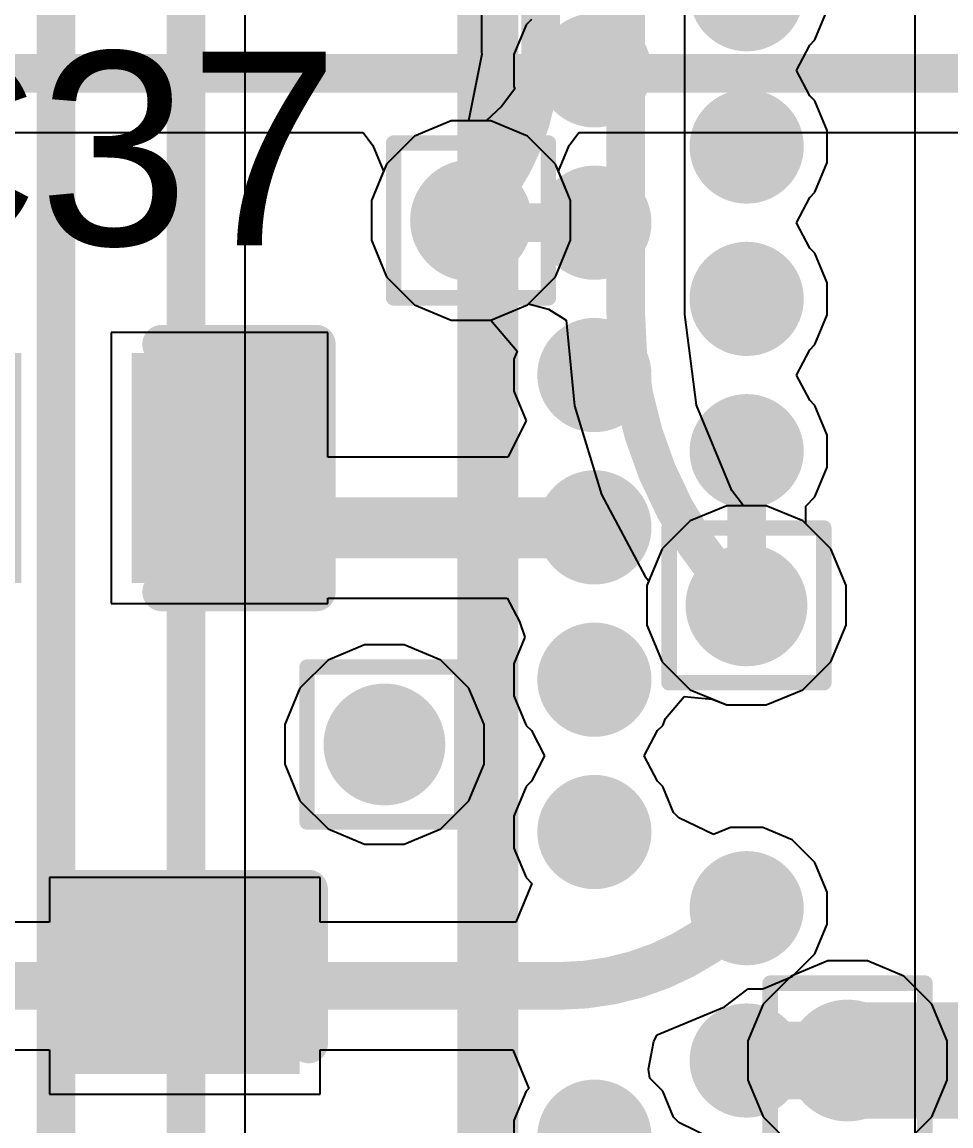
# Model space of a CAD drawing. Header units: inches. Extents: x -12 to 5355, y -7 to 5366.
# Drawn here: x 13.512 to 16.562, y 6.578 to 10.202 of the extents above; entities that cross this region are included whole.
import ezdxf

# ---------------------------------------------------------------- set-up
doc = ezdxf.new("R2010")
doc.units = ezdxf.units.IN
for name, color, linetype in [('BOTTOM LAYER', 5, 'Continuous'), ('Drill Drawing', 1, 'Continuous'), ('GROUND1', 16, 'Continuous'), ('GROUND2', 156, 'Continuous'), ('POWER', 76, 'Continuous'), ('SIGNAL', 90, 'Continuous'), ('TOP LAYER', 1, 'Continuous'), ('Top Overlay', 2, 'Continuous'), ('Top Paste', 8, 'Continuous'), ('Top Solder', 216, 'Continuous'), ('Via Holes', 16, 'Continuous')]:
    doc.layers.add(name, color=color, linetype=linetype)
doc.styles.add('Arial', font='', dxfattribs={"height": 0.2})
doc.styles.get('Arial').set_extended_font_data('Arial')

# ---------------------------------------------------------------- blocks, each defined once
blk = doc.blocks.new('AQFN50P700X700X85_HS_74N_42')
at = {"layer": 'TOP LAYER'}
h = blk.add_hatch(color=1, dxfattribs=at)
edge = h.paths.add_edge_path()
edge.add_arc((3.25, 1.75), 0.1375, 0, 360)
h = blk.add_hatch(color=1, dxfattribs=at)
edge = h.paths.add_edge_path()
edge.add_arc((2.75, 1.5), 0.1375, 0, 360)
h = blk.add_hatch(color=1, dxfattribs=at)
edge = h.paths.add_edge_path()
edge.add_arc((2.75, 1), 0.1375, 0, 360)
h = blk.add_hatch(color=1, dxfattribs=at)
edge = h.paths.add_edge_path()
edge.add_arc((3.25, 0.75), 0.1375, 0, 360)
h = blk.add_hatch(color=1, dxfattribs=at)
edge = h.paths.add_edge_path()
edge.add_arc((3.25, 0.25), 0.1375, 0, 360)
h = blk.add_hatch(color=1, dxfattribs=at)
edge = h.paths.add_edge_path()
edge.add_arc((3.25, -0.25), 0.1375, 0, 360)
h = blk.add_hatch(color=1, dxfattribs=at)
edge = h.paths.add_edge_path()
edge.add_arc((2.75, -0.5), 0.1375, 0, 360)
h = blk.add_hatch(color=1, dxfattribs=at)
edge = h.paths.add_edge_path()
edge.add_arc((3.25, -0.75), 0.1375, 0, 360)
h = blk.add_hatch(color=1, dxfattribs=at)
edge = h.paths.add_edge_path()
edge.add_arc((2.75, -1), 0.1375, 0, 360)
h = blk.add_hatch(color=1, dxfattribs=at)
edge = h.paths.add_edge_path()
edge.add_arc((3.25, -1.25), 0.1375, 0, 360)
h = blk.add_hatch(color=1, dxfattribs=at)
edge = h.paths.add_edge_path()
edge.add_arc((2.75, -1.5), 0.1375, 0, 360)
h = blk.add_hatch(color=1, dxfattribs=at)
edge = h.paths.add_edge_path()
edge.add_arc((3.25, -1.75), 0.1375, 0, 360)
h = blk.add_hatch(color=1, dxfattribs=at)
edge = h.paths.add_edge_path()
edge.add_arc((2.75, -2), 0.1375, 0, 360)
at = {"layer": 'Top Paste'}
h = blk.add_hatch(color=8, dxfattribs=at)
edge = h.paths.add_edge_path()
edge.add_arc((3.25, 1.75), 0.15, 0, 360)
h = blk.add_hatch(color=8, dxfattribs=at)
edge = h.paths.add_edge_path()
edge.add_arc((2.75, 1.5), 0.15, 0, 360)
h = blk.add_hatch(color=8, dxfattribs=at)
edge = h.paths.add_edge_path()
edge.add_arc((2.75, 1), 0.15, 0, 360)
h = blk.add_hatch(color=8, dxfattribs=at)
edge = h.paths.add_edge_path()
edge.add_arc((3.25, 0.75), 0.15, 0, 360)
h = blk.add_hatch(color=8, dxfattribs=at)
edge = h.paths.add_edge_path()
edge.add_arc((3.25, 0.25), 0.15, 0, 360)
h = blk.add_hatch(color=8, dxfattribs=at)
edge = h.paths.add_edge_path()
edge.add_arc((3.25, -0.25), 0.15, 0, 360)
h = blk.add_hatch(color=8, dxfattribs=at)
edge = h.paths.add_edge_path()
edge.add_arc((2.75, -0.5), 0.15, 0, 360)
h = blk.add_hatch(color=8, dxfattribs=at)
edge = h.paths.add_edge_path()
edge.add_arc((3.25, -0.75), 0.15, 0, 360)
h = blk.add_hatch(color=8, dxfattribs=at)
edge = h.paths.add_edge_path()
edge.add_arc((2.75, -1), 0.15, 0, 360)
h = blk.add_hatch(color=8, dxfattribs=at)
edge = h.paths.add_edge_path()
edge.add_arc((3.25, -1.25), 0.15, 0, 360)
h = blk.add_hatch(color=8, dxfattribs=at)
edge = h.paths.add_edge_path()
edge.add_arc((2.75, -1.5), 0.15, 0, 360)
h = blk.add_hatch(color=8, dxfattribs=at)
edge = h.paths.add_edge_path()
edge.add_arc((3.25, -1.75), 0.15, 0, 360)
h = blk.add_hatch(color=8, dxfattribs=at)
edge = h.paths.add_edge_path()
edge.add_arc((2.75, -2), 0.15, 0, 360)
at = {"layer": 'Top Solder'}
h = blk.add_hatch(color=216, dxfattribs=at)
edge = h.paths.add_edge_path()
edge.add_arc((3.25, 1.75), 0.1875, 0, 360)
h = blk.add_hatch(color=216, dxfattribs=at)
edge = h.paths.add_edge_path()
edge.add_arc((2.75, 1.5), 0.1875, 0, 360)
h = blk.add_hatch(color=216, dxfattribs=at)
edge = h.paths.add_edge_path()
edge.add_arc((2.75, 1), 0.1875, 0, 360)
h = blk.add_hatch(color=216, dxfattribs=at)
edge = h.paths.add_edge_path()
edge.add_arc((3.25, 0.75), 0.1875, 0, 360)
h = blk.add_hatch(color=216, dxfattribs=at)
edge = h.paths.add_edge_path()
edge.add_arc((3.25, 0.25), 0.1875, 0, 360)
h = blk.add_hatch(color=216, dxfattribs=at)
edge = h.paths.add_edge_path()
edge.add_arc((3.25, -0.25), 0.1875, 0, 360)
h = blk.add_hatch(color=216, dxfattribs=at)
edge = h.paths.add_edge_path()
edge.add_arc((2.75, -0.5), 0.1875, 0, 360)
h = blk.add_hatch(color=216, dxfattribs=at)
edge = h.paths.add_edge_path()
edge.add_arc((3.25, -0.75), 0.1875, 0, 360)
h = blk.add_hatch(color=216, dxfattribs=at)
edge = h.paths.add_edge_path()
edge.add_arc((2.75, -1), 0.1875, 0, 360)
h = blk.add_hatch(color=216, dxfattribs=at)
edge = h.paths.add_edge_path()
edge.add_arc((3.25, -1.25), 0.1875, 0, 360)
h = blk.add_hatch(color=216, dxfattribs=at)
edge = h.paths.add_edge_path()
edge.add_arc((2.75, -1.5), 0.1875, 0, 360)
h = blk.add_hatch(color=216, dxfattribs=at)
edge = h.paths.add_edge_path()
edge.add_arc((3.25, -1.75), 0.1875, 0, 360)
h = blk.add_hatch(color=216, dxfattribs=at)
edge = h.paths.add_edge_path()
edge.add_arc((2.75, -2), 0.1875, 0, 360)
at = {"layer": 'Top Overlay'}
blk.add_lwpolyline([(3.6, 3.6, 0.2, 0.2, 0), (3.6, -3.6, 0.2, 0.2, 0)], format="xyseb", dxfattribs=at)
blk = doc.blocks.new('C___0402_120')
at = {"layer": 'TOP LAYER'}
for points in [[(-0.6985, -0.3175), (-0.6985, 0.3175), (-0.2413, 0.3175), (-0.2413, -0.3175)], [(0.2413, -0.3175), (0.2413, 0.3175), (0.6985, 0.3175), (0.6985, -0.3175)]]:
    blk.add_hatch(color=1, dxfattribs=at).paths.add_polyline_path(points)
at = {"layer": 'Top Paste'}
for points in [[(-0.6985, -0.3175), (-0.6985, 0.3175), (-0.2413, 0.3175), (-0.2413, -0.3175)], [(0.2413, -0.3175), (0.2413, 0.3175), (0.6985, 0.3175), (0.6985, -0.3175)]]:
    blk.add_hatch(color=8, dxfattribs=at).paths.add_polyline_path(points)
at = {"layer": 'Top Solder'}
for points in [[(-0.7585, -0.3775), (-0.7585, 0.3775), (-0.1813, 0.3775), (-0.1813, -0.3775)], [(0.1813, -0.3775), (0.1813, 0.3775), (0.7585, 0.3775), (0.7585, -0.3775)]]:
    blk.add_hatch(color=216, dxfattribs=at).paths.add_polyline_path(points)
at = {"layer": 'Top Overlay'}
for points in [[(-0.7874, 0.4064, 0.127, 0.127, 0), (-0.7874, -0.4064, 0.127, 0.127, 0)], [(-0.2794, 0.4064, 0.127, 0.127, 0), (-0.7874, 0.4064, 0.127, 0.127, 0)], [(0.7874, 0.4064, 0.127, 0.127, 0), (0.2794, 0.4064, 0.127, 0.127, 0)], [(0.7874, 0.4064, 0.127, 0.127, 0), (0.7874, -0.4064, 0.127, 0.127, 0)], [(-0.2794, -0.4064, 0.127, 0.127, 0), (-0.7874, -0.4064, 0.127, 0.127, 0)], [(0.7874, -0.4064, 0.127, 0.127, 0), (0.2794, -0.4064, 0.127, 0.127, 0)]]:
    blk.add_lwpolyline(points, format="xyseb", dxfattribs=at)
for points in [[(-0.8191, 0.4064, 0.0635, 0.0635, 1), (-0.7556, 0.4064, 0.0635, 0.0635, 1)], [(-0.8191, 0.4064, 0.0635, 0.0635, 1), (-0.7556, 0.4064, 0.0635, 0.0635, 1)], [(-0.3111, 0.4064, 0.0635, 0.0635, 1), (-0.2477, 0.4064, 0.0635, 0.0635, 1)], [(0.2477, 0.4064, 0.0635, 0.0635, 1), (0.3111, 0.4064, 0.0635, 0.0635, 1)], [(0.7556, 0.4064, 0.0635, 0.0635, 1), (0.8191, 0.4064, 0.0635, 0.0635, 1)], [(0.7556, 0.4064, 0.0635, 0.0635, 1), (0.8191, 0.4064, 0.0635, 0.0635, 1)], [(-0.8191, -0.4064, 0.0635, 0.0635, 1), (-0.7556, -0.4064, 0.0635, 0.0635, 1)], [(-0.8191, -0.4064, 0.0635, 0.0635, 1), (-0.7556, -0.4064, 0.0635, 0.0635, 1)], [(-0.3111, -0.4064, 0.0635, 0.0635, 1), (-0.2477, -0.4064, 0.0635, 0.0635, 1)], [(0.2477, -0.4064, 0.0635, 0.0635, 1), (0.3111, -0.4064, 0.0635, 0.0635, 1)], [(0.7556, -0.4064, 0.0635, 0.0635, 1), (0.8191, -0.4064, 0.0635, 0.0635, 1)], [(0.7556, -0.4064, 0.0635, 0.0635, 1), (0.8191, -0.4064, 0.0635, 0.0635, 1)]]:
    blk.add_lwpolyline(points, format="xyseb", close=True, dxfattribs=at)
blk = doc.blocks.new('C___0402_122')
at = {"layer": 'TOP LAYER'}
for points in [[(-0.6985, -0.3175), (-0.6985, 0.3175), (-0.2413, 0.3175), (-0.2413, -0.3175)], [(0.2413, -0.3175), (0.2413, 0.3175), (0.6985, 0.3175), (0.6985, -0.3175)]]:
    blk.add_hatch(color=1, dxfattribs=at).paths.add_polyline_path(points)
at = {"layer": 'Top Paste'}
for points in [[(-0.6985, -0.3175), (-0.6985, 0.3175), (-0.2413, 0.3175), (-0.2413, -0.3175)], [(0.2413, -0.3175), (0.2413, 0.3175), (0.6985, 0.3175), (0.6985, -0.3175)]]:
    blk.add_hatch(color=8, dxfattribs=at).paths.add_polyline_path(points)
at = {"layer": 'Top Solder'}
for points in [[(-0.7585, -0.3775), (-0.7585, 0.3775), (-0.1813, 0.3775), (-0.1813, -0.3775)], [(0.1813, -0.3775), (0.1813, 0.3775), (0.7585, 0.3775), (0.7585, -0.3775)]]:
    blk.add_hatch(color=216, dxfattribs=at).paths.add_polyline_path(points)
at = {"layer": 'Top Overlay'}
for points in [[(-0.7874, 0.4064, 0.127, 0.127, 0), (-0.7874, -0.4064, 0.127, 0.127, 0)], [(-0.7874, 0.4064, 0.127, 0.127, 0), (-0.2794, 0.4064, 0.127, 0.127, 0)], [(0.2794, 0.4064, 0.127, 0.127, 0), (0.7874, 0.4064, 0.127, 0.127, 0)], [(0.7874, 0.4064, 0.127, 0.127, 0), (0.7874, -0.4064, 0.127, 0.127, 0)], [(-0.7874, -0.4064, 0.127, 0.127, 0), (-0.2794, -0.4064, 0.127, 0.127, 0)], [(0.2794, -0.4064, 0.127, 0.127, 0), (0.7874, -0.4064, 0.127, 0.127, 0)]]:
    blk.add_lwpolyline(points, format="xyseb", dxfattribs=at)
for points in [[(-0.8191, 0.4064, 0.0635, 0.0635, 1), (-0.7556, 0.4064, 0.0635, 0.0635, 1)], [(-0.8191, 0.4064, 0.0635, 0.0635, 1), (-0.7556, 0.4064, 0.0635, 0.0635, 1)], [(-0.3111, 0.4064, 0.0635, 0.0635, 1), (-0.2477, 0.4064, 0.0635, 0.0635, 1)], [(0.2477, 0.4064, 0.0635, 0.0635, 1), (0.3111, 0.4064, 0.0635, 0.0635, 1)], [(0.7556, 0.4064, 0.0635, 0.0635, 1), (0.8191, 0.4064, 0.0635, 0.0635, 1)], [(0.7556, 0.4064, 0.0635, 0.0635, 1), (0.8191, 0.4064, 0.0635, 0.0635, 1)], [(-0.8191, -0.4064, 0.0635, 0.0635, 1), (-0.7556, -0.4064, 0.0635, 0.0635, 1)], [(-0.8191, -0.4064, 0.0635, 0.0635, 1), (-0.7556, -0.4064, 0.0635, 0.0635, 1)], [(-0.3111, -0.4064, 0.0635, 0.0635, 1), (-0.2477, -0.4064, 0.0635, 0.0635, 1)], [(0.2477, -0.4064, 0.0635, 0.0635, 1), (0.3111, -0.4064, 0.0635, 0.0635, 1)], [(0.7556, -0.4064, 0.0635, 0.0635, 1), (0.8191, -0.4064, 0.0635, 0.0635, 1)], [(0.7556, -0.4064, 0.0635, 0.0635, 1), (0.8191, -0.4064, 0.0635, 0.0635, 1)]]:
    blk.add_lwpolyline(points, format="xyseb", close=True, dxfattribs=at)

msp = doc.modelspace()

# ---------------------------------------------------------------- hatches: boundary and pattern name
at = {"layer": 'BOTTOM LAYER'}
h = msp.add_hatch(color=5, dxfattribs=at)
edge = h.paths.add_edge_path()
edge.add_arc((14.986, 9.5504), 0.2, 0, 360)
h = msp.add_hatch(color=5, dxfattribs=at)
edge = h.paths.add_edge_path()
edge.add_arc((15.8904, 8.287), 0.2, 0, 360)
h = msp.add_hatch(color=5, dxfattribs=at)
edge = h.paths.add_edge_path()
edge.add_arc((14.7016, 7.8304), 0.2, 0, 360)
h = msp.add_hatch(color=5, dxfattribs=at)
edge = h.paths.add_edge_path()
edge.add_arc((16.2222, 6.793), 0.2, 0, 360)
at = {"layer": 'GROUND1'}
h = msp.add_hatch(color=16, dxfattribs=at)
edge = h.paths.add_edge_path()
edge.add_arc((14.986, 9.5504), 0.2, 0, 360)
h = msp.add_hatch(color=16, dxfattribs=at)
edge = h.paths.add_edge_path()
edge.add_arc((15.8904, 8.287), 0.2, 0, 360)
h = msp.add_hatch(color=16, dxfattribs=at)
edge = h.paths.add_edge_path()
edge.add_arc((14.7016, 7.8304), 0.2, 0, 360)
h = msp.add_hatch(color=16, dxfattribs=at)
edge = h.paths.add_edge_path()
edge.add_arc((16.2222, 6.793), 0.2, 0, 360)
at = {"layer": 'GROUND2'}
h = msp.add_hatch(color=156, dxfattribs=at)
edge = h.paths.add_edge_path()
edge.add_arc((14.986, 9.5504), 0.2, 0, 360)
h = msp.add_hatch(color=156, dxfattribs=at)
edge = h.paths.add_edge_path()
edge.add_arc((15.8904, 8.287), 0.2, 0, 360)
h = msp.add_hatch(color=156, dxfattribs=at)
edge = h.paths.add_edge_path()
edge.add_arc((14.7016, 7.8304), 0.2, 0, 360)
h = msp.add_hatch(color=156, dxfattribs=at)
edge = h.paths.add_edge_path()
edge.add_arc((16.2222, 6.793), 0.2, 0, 360)
at = {"layer": 'POWER'}
h = msp.add_hatch(color=76, dxfattribs=at)
edge = h.paths.add_edge_path()
edge.add_arc((14.986, 9.5504), 0.2, 0, 360)
h = msp.add_hatch(color=76, dxfattribs=at)
edge = h.paths.add_edge_path()
edge.add_arc((15.8904, 8.287), 0.2, 0, 360)
h = msp.add_hatch(color=76, dxfattribs=at)
edge = h.paths.add_edge_path()
edge.add_arc((14.7016, 7.8304), 0.2, 0, 360)
h = msp.add_hatch(color=76, dxfattribs=at)
edge = h.paths.add_edge_path()
edge.add_arc((16.2222, 6.793), 0.2, 0, 360)
at = {"layer": 'SIGNAL'}
h = msp.add_hatch(color=90, dxfattribs=at)
edge = h.paths.add_edge_path()
edge.add_arc((14.986, 9.5504), 0.2, 0, 360)
h = msp.add_hatch(color=90, dxfattribs=at)
edge = h.paths.add_edge_path()
edge.add_arc((15.8904, 8.287), 0.2, 0, 360)
h = msp.add_hatch(color=90, dxfattribs=at)
edge = h.paths.add_edge_path()
edge.add_arc((14.7016, 7.8304), 0.2, 0, 360)
h = msp.add_hatch(color=90, dxfattribs=at)
edge = h.paths.add_edge_path()
edge.add_arc((16.2222, 6.793), 0.2, 0, 360)
at = {"layer": 'TOP LAYER'}
h = msp.add_hatch(color=1, dxfattribs=at)
edge = h.paths.add_edge_path()
edge.add_arc((14.986, 9.5504), 0.2, 0, 360)
h = msp.add_hatch(color=1, dxfattribs=at)
edge = h.paths.add_edge_path()
edge.add_arc((15.8904, 8.287), 0.2, 0, 360)
h = msp.add_hatch(color=1, dxfattribs=at)
edge = h.paths.add_edge_path()
edge.add_arc((14.7016, 7.8304), 0.2, 0, 360)
h = msp.add_hatch(color=1, dxfattribs=at)
edge = h.paths.add_edge_path()
edge.add_arc((16.2222, 6.793), 0.2, 0, 360)
at = {"layer": 'Via Holes'}
h = msp.add_hatch(color=7, dxfattribs=at)
edge = h.paths.add_edge_path()
edge.add_arc((14.986, 9.5504), 0.1, 0, 360)
h = msp.add_hatch(color=7, dxfattribs=at)
edge = h.paths.add_edge_path()
edge.add_arc((15.8904, 8.287), 0.1, 0, 360)
h = msp.add_hatch(color=7, dxfattribs=at)
edge = h.paths.add_edge_path()
edge.add_arc((14.7016, 7.8304), 0.1, 0, 360)
h = msp.add_hatch(color=7, dxfattribs=at)
edge = h.paths.add_edge_path()
edge.add_arc((16.2222, 6.793), 0.1, 0, 360)

# ---------------------------------------------------------------- linework, layer by layer
at = {"layer": 'BOTTOM LAYER'}
for p, q in [((10.9474, 9.8388), (14.6323, 9.8388)), ((14.6323, 9.8388), (14.6635, 9.7967)), ((15.3085, 9.7967), (15.3397, 9.8388)), ((15.3397, 9.8388), (16.764, 9.8388)), ((14.6635, 9.7967), (14.6989, 9.7118)), ((15.2731, 9.7118), (15.3085, 9.7967)), ((14.6989, 9.7118), (14.659, 9.6154)), ((15.313, 9.6154), (15.2731, 9.7118)), ((14.659, 9.6154), (14.659, 9.4854)), ((15.313, 9.4854), (15.313, 9.6154)), ((14.659, 9.4854), (14.7088, 9.3652)), ((15.2632, 9.3652), (15.313, 9.4854)), ((14.7088, 9.3652), (14.8008, 9.2732)), ((15.1712, 9.2732), (15.2632, 9.3652)), ((14.8008, 9.2732), (14.921, 9.2234)), ((15.051, 9.2234), (15.1712, 9.2732)), ((14.921, 9.2234), (15.051, 9.2234)), ((15.8254, 8.614), (15.7052, 8.5642)), ((15.9555, 8.614), (15.8254, 8.614)), ((16.0757, 8.5642), (15.9555, 8.614)), ((15.7052, 8.5642), (15.6132, 8.4723)), ((16.1677, 8.4723), (16.0757, 8.5642)), ((15.6132, 8.4723), (15.5634, 8.3521)), ((16.2174, 8.3521), (16.1677, 8.4723)), ((15.5634, 8.3521), (15.5634, 8.222)), ((16.2174, 8.222), (16.2174, 8.3521)), ((15.5634, 8.222), (15.6132, 8.1018)), ((16.1677, 8.1018), (16.2174, 8.222)), ((15.6132, 8.1018), (15.7052, 8.0098)), ((16.0757, 8.0098), (16.1677, 8.1018)), ((15.7052, 8.0098), (15.8254, 7.96)), ((15.9555, 7.96), (16.0757, 8.0098)), ((15.8254, 7.96), (15.9555, 7.96))]:
    msp.add_line(p, q, dxfattribs=at)
for points in [[(10.9474, 10.033, 0.127, 0.127, 0), (16.764, 10.033, 0.127, 0.127, 0)], [(16.2476, 6.793, 0.381, 0.381, 0), (17.0773, 6.793, 0.381, 0.381, 0)]]:
    msp.add_lwpolyline(points, format="xyseb", dxfattribs=at)
msp.add_lwpolyline([(16.1524, 6.793, 0.1905, 0.1905, 1), (16.3429, 6.793, 0.1905, 0.1905, 1)], format="xyseb", close=True, dxfattribs=at)
at = {"layer": 'Drill Drawing'}
for points in [[(14.732, 9.8044, 0.0508, 0.0508, 0), (15.24, 9.8044, 0.0508, 0.0508, 0)], [(14.732, 9.2964, 0.0508, 0.0508, 0), (14.732, 9.8044, 0.0508, 0.0508, 0)], [(15.24, 9.2964, 0.0508, 0.0508, 0), (15.24, 9.8044, 0.0508, 0.0508, 0)], [(14.732, 9.2964, 0.0508, 0.0508, 0), (15.24, 9.2964, 0.0508, 0.0508, 0)], [(15.6364, 8.541, 0.0508, 0.0508, 0), (16.1444, 8.541, 0.0508, 0.0508, 0)], [(15.6364, 8.033, 0.0508, 0.0508, 0), (15.6364, 8.541, 0.0508, 0.0508, 0)], [(16.1444, 8.033, 0.0508, 0.0508, 0), (16.1444, 8.541, 0.0508, 0.0508, 0)], [(14.4476, 8.0844, 0.0508, 0.0508, 0), (14.9556, 8.0844, 0.0508, 0.0508, 0)], [(14.4476, 7.5764, 0.0508, 0.0508, 0), (14.4476, 8.0844, 0.0508, 0.0508, 0)], [(14.9556, 7.5764, 0.0508, 0.0508, 0), (14.9556, 8.0844, 0.0508, 0.0508, 0)], [(15.6364, 8.033, 0.0508, 0.0508, 0), (16.1444, 8.033, 0.0508, 0.0508, 0)], [(14.4476, 7.5764, 0.0508, 0.0508, 0), (14.9556, 7.5764, 0.0508, 0.0508, 0)], [(15.9682, 7.047, 0.0508, 0.0508, 0), (16.4762, 7.047, 0.0508, 0.0508, 0)], [(15.9682, 6.539, 0.0508, 0.0508, 0), (15.9682, 7.047, 0.0508, 0.0508, 0)], [(16.4762, 6.539, 0.0508, 0.0508, 0), (16.4762, 7.047, 0.0508, 0.0508, 0)]]:
    msp.add_lwpolyline(points, format="xyseb", dxfattribs=at)
for points in [[(14.7193, 9.8044, 0.0254, 0.0254, 1), (14.7447, 9.8044, 0.0254, 0.0254, 1)], [(14.7193, 9.8044, 0.0254, 0.0254, 1), (14.7447, 9.8044, 0.0254, 0.0254, 1)], [(15.2273, 9.8044, 0.0254, 0.0254, 1), (15.2527, 9.8044, 0.0254, 0.0254, 1)], [(15.2273, 9.8044, 0.0254, 0.0254, 1), (15.2527, 9.8044, 0.0254, 0.0254, 1)], [(14.7193, 9.2964, 0.0254, 0.0254, 1), (14.7447, 9.2964, 0.0254, 0.0254, 1)], [(14.7193, 9.2964, 0.0254, 0.0254, 1), (14.7447, 9.2964, 0.0254, 0.0254, 1)], [(15.2273, 9.2964, 0.0254, 0.0254, 1), (15.2527, 9.2964, 0.0254, 0.0254, 1)], [(15.2273, 9.2964, 0.0254, 0.0254, 1), (15.2527, 9.2964, 0.0254, 0.0254, 1)], [(15.6237, 8.541, 0.0254, 0.0254, 1), (15.6491, 8.541, 0.0254, 0.0254, 1)], [(15.6237, 8.541, 0.0254, 0.0254, 1), (15.6491, 8.541, 0.0254, 0.0254, 1)], [(16.1317, 8.541, 0.0254, 0.0254, 1), (16.1571, 8.541, 0.0254, 0.0254, 1)], [(16.1317, 8.541, 0.0254, 0.0254, 1), (16.1571, 8.541, 0.0254, 0.0254, 1)], [(14.4349, 8.0844, 0.0254, 0.0254, 1), (14.4603, 8.0844, 0.0254, 0.0254, 1)], [(14.4349, 8.0844, 0.0254, 0.0254, 1), (14.4603, 8.0844, 0.0254, 0.0254, 1)], [(14.9429, 8.0844, 0.0254, 0.0254, 1), (14.9683, 8.0844, 0.0254, 0.0254, 1)], [(14.9429, 8.0844, 0.0254, 0.0254, 1), (14.9683, 8.0844, 0.0254, 0.0254, 1)], [(15.6237, 8.033, 0.0254, 0.0254, 1), (15.6491, 8.033, 0.0254, 0.0254, 1)], [(15.6237, 8.033, 0.0254, 0.0254, 1), (15.6491, 8.033, 0.0254, 0.0254, 1)], [(16.1317, 8.033, 0.0254, 0.0254, 1), (16.1571, 8.033, 0.0254, 0.0254, 1)], [(16.1317, 8.033, 0.0254, 0.0254, 1), (16.1571, 8.033, 0.0254, 0.0254, 1)], [(14.4349, 7.5764, 0.0254, 0.0254, 1), (14.4603, 7.5764, 0.0254, 0.0254, 1)], [(14.4349, 7.5764, 0.0254, 0.0254, 1), (14.4603, 7.5764, 0.0254, 0.0254, 1)], [(14.9429, 7.5764, 0.0254, 0.0254, 1), (14.9683, 7.5764, 0.0254, 0.0254, 1)], [(14.9429, 7.5764, 0.0254, 0.0254, 1), (14.9683, 7.5764, 0.0254, 0.0254, 1)], [(15.9555, 7.047, 0.0254, 0.0254, 1), (15.9809, 7.047, 0.0254, 0.0254, 1)], [(15.9555, 7.047, 0.0254, 0.0254, 1), (15.9809, 7.047, 0.0254, 0.0254, 1)], [(16.4635, 7.047, 0.0254, 0.0254, 1), (16.4889, 7.047, 0.0254, 0.0254, 1)], [(16.4635, 7.047, 0.0254, 0.0254, 1), (16.4889, 7.047, 0.0254, 0.0254, 1)]]:
    msp.add_lwpolyline(points, format="xyseb", close=True, dxfattribs=at)
at = {"layer": 'GROUND1'}
for p, q in [((14.921, 9.8774), (14.8008, 9.8276)), ((15.051, 9.8774), (14.921, 9.8774)), ((15.1712, 9.8276), (15.051, 9.8774)), ((14.8008, 9.8276), (14.7088, 9.7356)), ((15.2632, 9.7356), (15.1712, 9.8276)), ((14.7088, 9.7356), (14.659, 9.6154)), ((15.313, 9.6154), (15.2632, 9.7356)), ((14.659, 9.6154), (14.659, 9.4854)), ((15.313, 9.4854), (15.313, 9.6154)), ((14.659, 9.4854), (14.7088, 9.3652)), ((15.2632, 9.3652), (15.313, 9.4854)), ((14.7088, 9.3652), (14.8008, 9.2732)), ((15.1712, 9.2732), (15.2632, 9.3652)), ((14.8008, 9.2732), (14.921, 9.2234)), ((15.051, 9.2234), (15.1712, 9.2732)), ((14.921, 9.2234), (15.051, 9.2234)), ((15.8254, 8.614), (15.7052, 8.5642)), ((15.9555, 8.614), (15.8254, 8.614)), ((16.0757, 8.5642), (15.9555, 8.614)), ((15.7052, 8.5642), (15.6132, 8.4723)), ((16.1677, 8.4723), (16.0757, 8.5642)), ((15.6132, 8.4723), (15.5634, 8.3521)), ((16.2174, 8.3521), (16.1677, 8.4723)), ((15.5634, 8.3521), (15.5634, 8.222)), ((16.2174, 8.222), (16.2174, 8.3521)), ((15.5634, 8.222), (15.6132, 8.1018)), ((16.1677, 8.1018), (16.2174, 8.222)), ((15.6132, 8.1018), (15.7052, 8.0098)), ((16.0757, 8.0098), (16.1677, 8.1018)), ((15.7052, 8.0098), (15.8254, 7.96)), ((15.9555, 7.96), (16.0757, 8.0098)), ((15.8254, 7.96), (15.9555, 7.96))]:
    msp.add_line(p, q, dxfattribs=at)
at = {"layer": 'GROUND2'}
for p, q in [((14.921, 9.8774), (14.8008, 9.8276)), ((15.051, 9.8774), (14.921, 9.8774)), ((15.1712, 9.8276), (15.051, 9.8774)), ((14.8008, 9.8276), (14.7088, 9.7356)), ((15.2632, 9.7356), (15.1712, 9.8276)), ((14.7088, 9.7356), (14.659, 9.6154)), ((15.313, 9.6154), (15.2632, 9.7356)), ((14.659, 9.6154), (14.659, 9.4854)), ((15.313, 9.4854), (15.313, 9.6154)), ((14.659, 9.4854), (14.7088, 9.3652)), ((15.2632, 9.3652), (15.313, 9.4854)), ((14.7088, 9.3652), (14.8008, 9.2732)), ((15.1712, 9.2732), (15.2632, 9.3652)), ((14.8008, 9.2732), (14.921, 9.2234)), ((15.051, 9.2234), (15.1712, 9.2732)), ((14.921, 9.2234), (15.051, 9.2234)), ((15.8254, 8.614), (15.7052, 8.5642)), ((15.9555, 8.614), (15.8254, 8.614)), ((16.0757, 8.5642), (15.9555, 8.614)), ((15.7052, 8.5642), (15.6132, 8.4723)), ((16.1677, 8.4723), (16.0757, 8.5642)), ((15.6132, 8.4723), (15.5634, 8.3521)), ((16.2174, 8.3521), (16.1677, 8.4723)), ((15.5634, 8.3521), (15.5634, 8.222)), ((16.2174, 8.222), (16.2174, 8.3521)), ((15.5634, 8.222), (15.6132, 8.1018)), ((16.1677, 8.1018), (16.2174, 8.222)), ((15.6132, 8.1018), (15.7052, 8.0098)), ((16.0757, 8.0098), (16.1677, 8.1018)), ((15.7052, 8.0098), (15.8254, 7.96)), ((15.9555, 7.96), (16.0757, 8.0098)), ((15.8254, 7.96), (15.9555, 7.96))]:
    msp.add_line(p, q, dxfattribs=at)
at = {"layer": 'POWER'}
for p, q in [((14.921, 9.8774), (14.8008, 9.8276)), ((15.051, 9.8774), (14.921, 9.8774)), ((15.1712, 9.8276), (15.051, 9.8774)), ((14.8008, 9.8276), (14.7088, 9.7356)), ((15.2632, 9.7356), (15.1712, 9.8276)), ((14.7088, 9.7356), (14.659, 9.6154)), ((15.313, 9.6154), (15.2632, 9.7356)), ((14.659, 9.6154), (14.659, 9.4854)), ((15.313, 9.4854), (15.313, 9.6154)), ((14.659, 9.4854), (14.7088, 9.3652)), ((15.2632, 9.3652), (15.313, 9.4854)), ((14.7088, 9.3652), (14.8008, 9.2732)), ((15.1712, 9.2732), (15.2632, 9.3652)), ((14.8008, 9.2732), (14.921, 9.2234)), ((15.051, 9.2234), (15.1712, 9.2732)), ((14.921, 9.2234), (15.051, 9.2234)), ((15.8254, 8.614), (15.7052, 8.5642)), ((15.9555, 8.614), (15.8254, 8.614)), ((16.0757, 8.5642), (15.9555, 8.614)), ((15.7052, 8.5642), (15.6132, 8.4723)), ((16.1677, 8.4723), (16.0757, 8.5642)), ((15.6132, 8.4723), (15.5634, 8.3521)), ((16.2174, 8.3521), (16.1677, 8.4723)), ((15.5634, 8.3521), (15.5634, 8.222)), ((16.2174, 8.222), (16.2174, 8.3521)), ((15.5634, 8.222), (15.6132, 8.1018)), ((16.1677, 8.1018), (16.2174, 8.222)), ((14.6365, 8.1574), (14.5164, 8.1076)), ((14.7666, 8.1574), (14.6365, 8.1574)), ((14.8868, 8.1076), (14.7666, 8.1574)), ((14.5164, 8.1076), (14.4244, 8.0156)), ((14.9788, 8.0156), (14.8868, 8.1076)), ((15.6132, 8.1018), (15.7052, 8.0098)), ((16.0757, 8.0098), (16.1677, 8.1018)), ((14.4244, 8.0156), (14.3746, 7.8954)), ((15.0286, 7.8954), (14.9788, 8.0156)), ((15.7052, 8.0098), (15.8254, 7.96)), ((15.9555, 7.96), (16.0757, 8.0098)), ((15.8254, 7.96), (15.9555, 7.96)), ((14.3746, 7.8954), (14.3746, 7.7654)), ((15.0286, 7.7654), (15.0286, 7.8954)), ((14.3746, 7.7654), (14.4244, 7.6452)), ((14.9788, 7.6452), (15.0286, 7.7654)), ((14.4244, 7.6452), (14.5164, 7.5532)), ((14.8868, 7.5532), (14.9788, 7.6452)), ((14.5164, 7.5532), (14.6365, 7.5034)), ((14.7666, 7.5034), (14.8868, 7.5532)), ((14.6365, 7.5034), (14.7666, 7.5034)), ((16.1572, 7.12), (16.037, 7.0702)), ((16.2873, 7.12), (16.1572, 7.12)), ((16.4075, 7.0702), (16.2873, 7.12)), ((16.037, 7.0702), (15.945, 6.9782)), ((16.4995, 6.9782), (16.4075, 7.0702)), ((15.945, 6.9782), (15.8952, 6.858)), ((16.5492, 6.858), (16.4995, 6.9782)), ((15.8952, 6.858), (15.8952, 6.728)), ((16.5492, 6.728), (16.5492, 6.858)), ((15.8952, 6.728), (15.945, 6.6078)), ((16.4995, 6.6078), (16.5492, 6.728)), ((15.945, 6.6078), (16.037, 6.5158)), ((16.4075, 6.5158), (16.4995, 6.6078))]:
    msp.add_line(p, q, dxfattribs=at)
at = {"layer": 'SIGNAL'}
for p, q in [((15.0204, 14.0322), (15.0204, 10.1023)), ((14.2444, 3.4804), (14.2444, 10.7711)), ((15.6882, 9.2441), (15.6882, 10.3939)), ((16.4434, 10.2734), (16.4434, 6.3757)), ((15.0215, 10.0964), (14.978, 9.8774)), ((15.0204, 10.1023), (15.0215, 10.0964)), ((14.921, 9.8774), (14.8008, 9.8276)), ((14.978, 9.8774), (14.921, 9.8774)), ((14.8008, 9.8276), (14.7088, 9.7356)), ((14.7088, 9.7356), (14.659, 9.6154)), ((14.659, 9.6154), (14.659, 9.4854)), ((14.659, 9.4854), (14.7088, 9.3652)), ((14.7088, 9.3652), (14.8008, 9.2732)), ((15.1712, 9.2732), (15.1748, 9.2767)), ((15.1748, 9.2767), (15.2408, 9.2595)), ((14.8008, 9.2732), (14.921, 9.2234)), ((15.051, 9.2234), (15.1712, 9.2732)), ((15.2408, 9.2595), (15.2981, 9.2233)), ((15.6877, 9.2412), (15.6882, 9.2441)), ((15.7268, 8.9438), (15.6877, 9.2412)), ((14.921, 9.2234), (15.051, 9.2234)), ((15.2981, 9.2233), (15.3258, 8.9414)), ((15.3258, 8.9414), (15.4141, 8.6504)), ((15.8427, 8.664), (15.7268, 8.9438)), ((15.8811, 8.614), (15.8427, 8.664)), ((15.4141, 8.6504), (15.5575, 8.3822)), ((15.9555, 8.614), (15.8811, 8.614)), ((16.0757, 8.5642), (15.9555, 8.614)), ((16.1677, 8.4723), (16.0757, 8.5642)), ((16.2174, 8.3521), (16.1677, 8.4723)), ((15.5575, 8.3822), (15.5697, 8.3673)), ((15.5697, 8.3673), (15.5634, 8.3521)), ((15.5634, 8.3521), (15.5634, 8.222)), ((16.2174, 8.222), (16.2174, 8.3521)), ((15.5634, 8.222), (15.6132, 8.1018)), ((16.1677, 8.1018), (16.2174, 8.222)), ((15.6132, 8.1018), (15.7052, 8.0098)), ((16.0757, 8.0098), (16.1677, 8.1018)), ((15.7052, 8.0098), (15.8254, 7.96)), ((15.9555, 7.96), (16.0757, 8.0098)), ((15.8254, 7.96), (15.9555, 7.96))]:
    msp.add_line(p, q, dxfattribs=at)
for points in [[(15.494, 9.2441, 0.127, 0.127, 0), (15.494, 14.2636, 0.127, 0.127, 0)], [(15.2146, 10.1023, 0.127, 0.127, 0), (15.2146, 14.1126, 0.127, 0.127, 0)], [(14.0502, 3.4804, 0.127, 0.127, 0), (14.0502, 11.0393, 0.127, 0.127, 0)], [(13.6229, 1.7085, 0.127, 0.127, 0), (13.6229, 10.5321, 0.127, 0.127, 0)], [(15.2146, 10.1023, 0.127, 0.127, -0.198912), (14.986, 9.5504, 0.127, 0.127, 0)], [(15.8904, 8.287, 0.127, 0.127, -0.198912), (15.494, 9.2441, 0.127, 0.127, 0)]]:
    msp.add_lwpolyline(points, format="xyseb", dxfattribs=at)
for points in [[(15.1829, 10.1023, 0.0635, 0.0635, 1), (15.2463, 10.1023, 0.0635, 0.0635, 1)], [(15.1829, 10.1023, 0.0635, 0.0635, 1), (15.2463, 10.1023, 0.0635, 0.0635, 1)], [(14.9543, 9.5504, 0.0635, 0.0635, 1), (15.0177, 9.5504, 0.0635, 0.0635, 1)], [(15.4622, 9.2441, 0.0635, 0.0635, 1), (15.5258, 9.2441, 0.0635, 0.0635, 1)], [(15.4622, 9.2441, 0.0635, 0.0635, 1), (15.5258, 9.2441, 0.0635, 0.0635, 1)], [(15.8587, 8.287, 0.0635, 0.0635, 1), (15.9222, 8.287, 0.0635, 0.0635, 1)]]:
    msp.add_lwpolyline(points, format="xyseb", close=True, dxfattribs=at)
at = {"layer": 'TOP LAYER'}
for p, q in [((16.1152, 10.1432), (16.1555, 10.2404)), ((15.1668, 10.1928), (15.1265, 10.0956)), ((15.184, 10.21), (15.1668, 10.1928)), ((16.0544, 10.043), (16.098, 10.126)), ((16.098, 10.126), (16.1152, 10.1432)), ((15.1265, 10.0956), (15.1265, 9.9904)), ((16.098, 9.96), (16.0544, 10.043)), ((15.1299, 9.9822), (15.0863, 9.9242)), ((15.1265, 9.9904), (15.1299, 9.9822)), ((16.1152, 9.9428), (16.098, 9.96)), ((16.1555, 9.8456), (16.1152, 9.9428)), ((15.0863, 9.9242), (15.0358, 9.8774)), ((14.921, 9.8774), (14.8008, 9.8276)), ((15.0358, 9.8774), (14.921, 9.8774)), ((14.8008, 9.8276), (14.7088, 9.7356)), ((16.1555, 9.7404), (16.1555, 9.8456)), ((14.7088, 9.7356), (14.659, 9.6154)), ((16.1152, 9.6432), (16.1555, 9.7404)), ((16.098, 9.626), (16.1152, 9.6432)), ((14.659, 9.6154), (14.659, 9.4854)), ((16.0544, 9.543), (16.098, 9.626)), ((16.098, 9.46), (16.0544, 9.543)), ((14.659, 9.4854), (14.7088, 9.3652)), ((16.1152, 9.4428), (16.098, 9.46)), ((16.1555, 9.3456), (16.1152, 9.4428)), ((14.7088, 9.3652), (14.8008, 9.2732)), ((16.1555, 9.2404), (16.1555, 9.3456)), ((14.8008, 9.2732), (14.921, 9.2234)), ((16.1152, 9.1432), (16.1555, 9.2404)), ((14.921, 9.2234), (15.051, 9.2234)), ((15.051, 9.2234), (15.1373, 9.1217)), ((14.5161, 9.1821), (13.8049, 9.1821)), ((13.8049, 9.1821), (13.8049, 8.2931)), ((14.5161, 8.773), (14.5161, 9.1821)), ((16.098, 9.126), (16.1152, 9.1432)), ((15.1373, 9.1217), (15.1265, 9.0956)), ((15.1265, 9.0956), (15.1265, 8.9904)), ((16.0544, 9.043), (16.098, 9.126)), ((16.098, 8.96), (16.0544, 9.043)), ((15.1265, 8.9904), (15.1668, 8.8932)), ((16.1152, 8.9428), (16.098, 8.96)), ((16.1555, 8.8456), (16.1152, 8.9428)), ((15.1668, 8.8932), (15.1073, 8.773)), ((16.1555, 8.7404), (16.1555, 8.8456)), ((15.1073, 8.773), (14.5161, 8.773)), ((16.1152, 8.6432), (16.1555, 8.7404)), ((16.085, 8.6129), (16.1152, 8.6432)), ((16.085, 8.555), (16.085, 8.6129)), ((16.1677, 8.4723), (16.085, 8.555)), ((16.2174, 8.3521), (16.1677, 8.4723)), ((16.2174, 8.222), (16.2174, 8.3521)), ((14.5161, 8.2931), (14.5161, 8.3101)), ((14.5161, 8.3101), (15.1045, 8.3101)), ((15.1045, 8.3101), (15.1448, 8.2341)), ((13.8049, 8.2931), (14.5161, 8.2931)), ((15.1448, 8.2341), (15.1627, 8.1831)), ((16.1677, 8.1018), (16.2174, 8.222)), ((15.1627, 8.1831), (15.1265, 8.0956)), ((15.1265, 8.0956), (15.1265, 7.9904)), ((16.0757, 8.0098), (16.1677, 8.1018)), ((15.9555, 7.96), (16.0757, 8.0098)), ((15.1265, 7.9904), (15.1668, 7.8932)), ((15.6247, 7.9161), (15.6862, 7.9877)), ((15.6862, 7.9877), (15.7781, 7.9796)), ((15.7781, 7.9796), (15.8254, 7.96)), ((15.8254, 7.96), (15.9555, 7.96)), ((15.6152, 7.8932), (15.6247, 7.9161)), ((15.1668, 7.8932), (15.184, 7.876)), ((15.184, 7.876), (15.2276, 7.793)), ((15.5544, 7.793), (15.598, 7.876)), ((15.598, 7.876), (15.6152, 7.8932)), ((15.2276, 7.793), (15.184, 7.71)), ((15.598, 7.71), (15.5544, 7.793)), ((15.1668, 7.6928), (15.1265, 7.5956)), ((15.184, 7.71), (15.1668, 7.6928)), ((15.6152, 7.6928), (15.598, 7.71)), ((15.6509, 7.6066), (15.6152, 7.6928)), ((15.1265, 7.5956), (15.1265, 7.4904)), ((15.6683, 7.5895), (15.6509, 7.6066)), ((15.7825, 7.5344), (15.6683, 7.5895)), ((15.8384, 7.5575), (15.7825, 7.5344)), ((15.9436, 7.5575), (15.8384, 7.5575)), ((16.0408, 7.5172), (15.9436, 7.5575)), ((16.1152, 7.4428), (16.0408, 7.5172)), ((15.1265, 7.4904), (15.1668, 7.3932)), ((16.1555, 7.3456), (16.1152, 7.4428)), ((14.4907, 7.3935), (13.6017, 7.3935)), ((13.6017, 7.3935), (13.6017, 7.2473)), ((14.4907, 7.2473), (14.4907, 7.3935)), ((15.1668, 7.3932), (15.1857, 7.3743)), ((15.1857, 7.3743), (15.1331, 7.2473)), ((16.1555, 7.2404), (16.1555, 7.3456)), ((13.6017, 7.2473), (13.3769, 7.2473)), ((15.1331, 7.2473), (14.4907, 7.2473)), ((16.1152, 7.1432), (16.1555, 7.2404)), ((16.0408, 7.0688), (16.1152, 7.1432)), ((15.9436, 7.0285), (16.0408, 7.0688)), ((15.8179, 6.9687), (15.8959, 7.0285)), ((15.8959, 7.0285), (15.9436, 7.0285)), ((15.5969, 6.8771), (15.8179, 6.9687)), ((15.5692, 6.7648), (15.5861, 6.8561)), ((15.5861, 6.8561), (15.5969, 6.8771)), ((13.3769, 6.8285), (13.6017, 6.8285)), ((13.6017, 6.8285), (13.6017, 6.6823)), ((14.4907, 6.6823), (14.4907, 6.8285)), ((14.4907, 6.8285), (15.1229, 6.8285)), ((15.1229, 6.8285), (15.1755, 6.7015)), ((15.5733, 6.7347), (15.5692, 6.7648)), ((15.6152, 6.6928), (15.5733, 6.7347)), ((13.6017, 6.6823), (14.4907, 6.6823)), ((15.1668, 6.6928), (15.1265, 6.5956)), ((15.1755, 6.7015), (15.1668, 6.6928)), ((15.6509, 6.6066), (15.6152, 6.6928)), ((15.1265, 6.5956), (15.1265, 6.4904)), ((15.6683, 6.5895), (15.6509, 6.6066)), ((15.7825, 6.5343), (15.6683, 6.5895))]:
    msp.add_line(p, q, dxfattribs=at)
for points in [[(14.986, 9.543, 0.127, 0.127, 0), (15.391, 9.543, 0.127, 0.127, 0)], [(15.8907, 8.7927, 0.127, 0.127, 0), (15.891, 8.793, 0.127, 0.127, 0)], [(15.8907, 8.2873, 0.127, 0.127, 0), (15.8907, 8.7927, 0.127, 0.127, 0)], [(14.1605, 8.6702, 0.2, 0.2, 0), (14.1605, 8.7376, 0.2, 0.2, 0)], [(14.1605, 8.6702, 0.2, 0.2, 0), (14.2891, 8.5416, 0.2, 0.2, 0)], [(14.2891, 8.5416, 0.2, 0.2, 0), (15.3896, 8.5416, 0.2, 0.2, 0)], [(15.8904, 8.287, 0.127, 0.127, 0), (15.8907, 8.2873, 0.127, 0.127, 0)], [(15.891, 7.293, 0.1567, 0.1567, -0.198912), (15.2751, 7.0379, 0.1567, 0.1567, 0)], [(13.1171, 7.0379, 0.1567, 0.1567, 0), (14.0462, 7.0379, 0.1567, 0.1567, 0)], [(14.0462, 7.0379, 0.1567, 0.1567, 0), (15.2751, 7.0379, 0.1567, 0.1567, 0)], [(15.891, 6.793, 0.254, 0.254, 0), (16.2222, 6.793, 0.254, 0.254, 0)], [(16.2222, 6.793, 0.254, 0.254, 0), (16.2476, 6.793, 0.254, 0.254, 0)], [(15.391, 6.0995, 0.15, 0.15, 0), (15.391, 6.543, 0.15, 0.15, 0)]]:
    msp.add_lwpolyline(points, format="xyseb", dxfattribs=at)
for points in [[(14.9543, 9.543, 0.0635, 0.0635, 1), (15.0177, 9.543, 0.0635, 0.0635, 1)], [(15.3592, 9.543, 0.0635, 0.0635, 1), (15.4227, 9.543, 0.0635, 0.0635, 1)], [(15.859, 8.7927, 0.0635, 0.0635, 1), (15.9225, 8.7927, 0.0635, 0.0635, 1)], [(15.859, 8.7927, 0.0635, 0.0635, 1), (15.9225, 8.7927, 0.0635, 0.0635, 1)], [(15.8592, 8.793, 0.0635, 0.0635, 1), (15.9227, 8.793, 0.0635, 0.0635, 1)], [(14.1105, 8.7376, 0.1, 0.1, 1), (14.2105, 8.7376, 0.1, 0.1, 1)], [(14.1105, 8.6702, 0.1, 0.1, 1), (14.2105, 8.6702, 0.1, 0.1, 1)], [(14.1105, 8.6702, 0.1, 0.1, 1), (14.2105, 8.6702, 0.1, 0.1, 1)], [(14.2391, 8.5416, 0.1, 0.1, 1), (14.3391, 8.5416, 0.1, 0.1, 1)], [(14.2391, 8.5416, 0.1, 0.1, 1), (14.3391, 8.5416, 0.1, 0.1, 1)], [(15.3396, 8.5416, 0.1, 0.1, 1), (15.4396, 8.5416, 0.1, 0.1, 1)], [(15.8587, 8.287, 0.0635, 0.0635, 1), (15.9222, 8.287, 0.0635, 0.0635, 1)], [(15.859, 8.2873, 0.0635, 0.0635, 1), (15.9225, 8.2873, 0.0635, 0.0635, 1)], [(15.859, 8.2873, 0.0635, 0.0635, 1), (15.9225, 8.2873, 0.0635, 0.0635, 1)], [(15.8518, 7.293, 0.0783, 0.0783, 1), (15.9302, 7.293, 0.0783, 0.0783, 1)], [(14.007, 7.0379, 0.0783, 0.0783, 1), (14.0854, 7.0379, 0.0783, 0.0783, 1)], [(14.007, 7.0379, 0.0783, 0.0783, 1), (14.0854, 7.0379, 0.0783, 0.0783, 1)], [(15.2359, 7.0379, 0.0783, 0.0783, 1), (15.3143, 7.0379, 0.0783, 0.0783, 1)], [(15.2359, 7.0379, 0.0783, 0.0783, 1), (15.3143, 7.0379, 0.0783, 0.0783, 1)], [(15.8275, 6.793, 0.127, 0.127, 1), (15.9545, 6.793, 0.127, 0.127, 1)], [(16.1587, 6.793, 0.127, 0.127, 1), (16.2857, 6.793, 0.127, 0.127, 1)], [(16.1587, 6.793, 0.127, 0.127, 1), (16.2857, 6.793, 0.127, 0.127, 1)], [(16.1841, 6.793, 0.127, 0.127, 1), (16.3111, 6.793, 0.127, 0.127, 1)], [(15.3535, 6.543, 0.075, 0.075, 1), (15.4285, 6.543, 0.075, 0.075, 1)]]:
    msp.add_lwpolyline(points, format="xyseb", close=True, dxfattribs=at)

# ---------------------------------------------------------------- block references
for name, p, rotation in [('AQFN50P700X700X85_HS_74N_42', (18.641, 8.293), 180), ('C___0402_120', (13.6906, 8.7376), 180), ('C___0402_122', (14.0462, 6.568), 90)]:
    msp.add_blockref(name, p, dxfattribs=dict(rotation=rotation))

# ---------------------------------------------------------------- texts
at = {"layer": 'Top Overlay', "style": 'Arial'}
msp.add_text('C37', height=0.635, dxfattribs=at).set_placement((12.9259, 9.4691))

doc.saveas('drawing.dxf')
